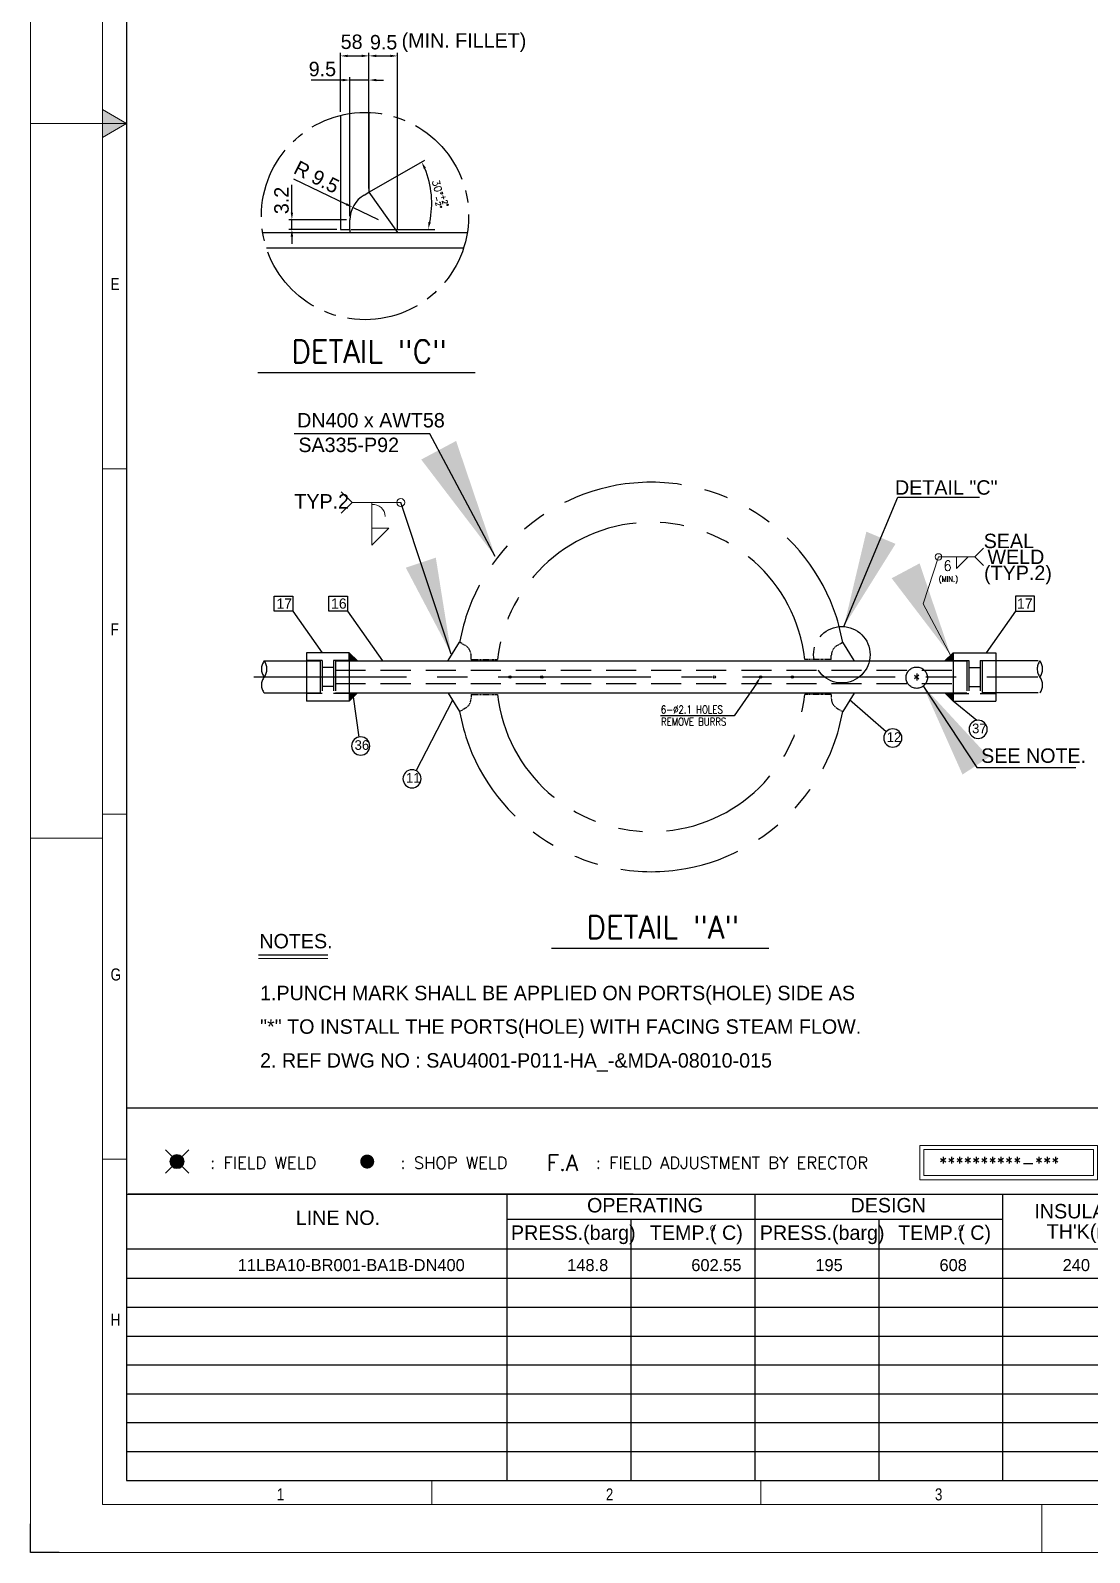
# Model space of a CAD drawing. Extents: x 0 to 846, y 0 to 594.
# Drawn here: x 0 to 220.2, y 0 to 316.4 of the extents above; entities that cross this region are included whole.
import ezdxf
from ezdxf.enums import TextEntityAlignment as Align

# ---------------------------------------------------------------- set-up
doc = ezdxf.new("R2010")
doc.units = 0
doc.header["$MEASUREMENT"] = 0
for name, pattern in [('CENTER', [50.8, 31.75, -6.35, 6.35, -6.35]), ('CENTER2', [1.125, 0.75, -0.125, 0.125, -0.125]), ('CONT', [1.001, 1, 0.001]), ('HIDDEN', [9.525, 6.35, -3.175]), ('HIDDEN2', [0.1875, 0.125, -0.0625]), ('PHANTOM', [2.5, 1.25, -0.25, 0.25, -0.25, 0.25, -0.25])]:
    doc.linetypes.add(name, pattern=pattern)
doc.layers.get('0').update_dxf_attribs({"linetype": 'CONTINUOUS'})
for name, color, linetype in [('1', 1, 'CENTER'), ('3', 7, 'CONTINUOUS'), ('6', 6, 'PHANTOM'), ('8', 2, 'CONTINUOUS'), ('DIM', 4, 'CONTINUOUS'), ('GT_1', 7, 'CONTINUOUS'), ('Layer 1', 7, 'CONTINUOUS'), ('PIPP_LINE', 7, 'CONTINUOUS'), ('title', 7, 'CONTINUOUS')]:
    doc.layers.add(name, color=color, linetype=linetype)
for name, color, linetype, lineweight in [('4', 4, 'CONTINUOUS', 9), ('AM_5', 3, 'CONTINUOUS', 25), ('G-ANNO-BRDR', 3, 'CONTINUOUS', 0), ('G-ANNO-TTLB', 7, 'CONTINUOUS', 0)]:
    doc.layers.add(name, color=color, linetype=linetype, lineweight=lineweight)
doc.styles.add('HTX1', font='O8116901', dxfattribs={"width": 1.02})
doc.styles.add('ROMANS', font='romans.shx')
doc.styles.add('Style-Arial', font='arial.ttf')
doc.styles.add('SW', font='romans.shx', dxfattribs={"bigfont": 'whgtxt.shx'})
doc.dimstyles.new('DIM 20x20', dxfattribs={"dimscale": 20, "dimtxt": 2.5, "dimasz": 2.5, "dimexe": 1, "dimexo": 1, "dimgap": 1, "dimtad": 1, "dimdec": 1, "dimlfac": 0.05, "dimzin": 9, "dimdsep": 46, "dimtxsty": 'ROMANS', "dimcen": 0, "dimclrd": 4, "dimclre": 4, "dimclrt": 2, "dimazin": 2, "dimtfac": 1, "dimtdec": 1, "dimtix": 1, "dimtmove": 1, "dimatfit": 0, "dimfxl": 1, "dimtolj": 1, "dimtzin": 0, "dimlwd": -1, "dimarcsym": 0})
doc.dimstyles.new('MY DIM', dxfattribs={"dimtxt": 2.5, "dimasz": 2.5, "dimexe": 1, "dimexo": 1, "dimgap": 1, "dimtad": 1, "dimdec": 3, "dimrnd": 0.005, "dimzin": 9, "dimdsep": 46, "dimtxsty": 'ROMANS', "dimcen": 1.5, "dimclrd": 4, "dimclre": 4, "dimclrt": 2, "dimazin": 3, "dimtfac": 1, "dimtdec": 3, "dimtix": 1, "dimtmove": 0, "dimatfit": 3, "dimfxl": 1, "dimtolj": 1, "dimlwe": -1, "dimarcsym": 0})

# ---------------------------------------------------------------- blocks, each defined once
blk = doc.blocks.new('*U6')
at = {"layer": 'G-ANNO-TTLB', "color": 7, "lineweight": 13, "ltscale": 0.172512}
for p, q in [((-0.4105, 0.0025), (-0.4105, -0.0025)), ((-0.34208, 0.0025), (-0.34208, -0.0025)), ((-0.27367, 0.0025), (-0.27367, -0.0025))]:
    blk.add_line(p, q, dxfattribs=at)
at = {"layer": 'G-ANNO-TTLB', "color": 7, "lineweight": 13, "char_height": 0.0025, "attachment_point": 4, "line_spacing_factor": 0.6, "style": 'Style-Arial', "bg_fill": 3, "box_fill_scale": 1.25, "bg_fill_color": 7, "bg_fill_transparency": 0}
for s, insert in [('\\H1x;\\W0.8;1', (-0.37428, -0.00042)), ('\\H1x;\\W0.8;2', (-0.30587, -0.00042)), ('\\H1x;\\W0.8;3', (-0.23745, -0.00042))]:
    blk.add_mtext(s, dxfattribs=dict(at, insert=insert))
blk = doc.blocks.new('*U4')
at = {"layer": 'G-ANNO-TTLB', "color": 7, "lineweight": 13, "ltscale": 0.172512}
blk.add_blockref('*U6', (0, 0.00476), dxfattribs=at)
blk.add_line((-0.21525, 0.00226), (-0.21525, -0.00774), dxfattribs=at)
blk = doc.blocks.new('*U12')
at = {"layer": 'G-ANNO-TTLB', "color": 7, "lineweight": 13, "ltscale": 0.172512}
for p, q in [((0.0025, 0), (-0.0025, 0)), ((0.0025, -0.07175), (-0.0025, -0.07175)), ((0.0025, -0.1435), (-0.0025, -0.1435)), ((0.0025, -0.21525), (-0.0025, -0.21525)), ((0.0025, -0.287), (-0.0025, -0.287))]:
    blk.add_line(p, q, dxfattribs=at)
at = {"layer": 'G-ANNO-TTLB', "color": 7, "lineweight": 13, "char_height": 0.0025, "attachment_point": 4, "line_spacing_factor": 0.6, "style": 'Style-Arial', "bg_fill": 3, "box_fill_scale": 1.25, "bg_fill_color": 7, "bg_fill_transparency": 0}
for s, insert in [('\\H1x;\\W0.8;E', (-0.00084, -0.03337)), ('\\H1x;\\W0.8;F', (-0.00084, -0.10512)), ('\\H1x;\\W0.8;G', (-0.00084, -0.17687)), ('\\H1x;\\W0.8;H', (-0.00084, -0.24862))]:
    blk.add_mtext(s, dxfattribs=dict(at, insert=insert))
blk = doc.blocks.new('A$C59A22E0D')
h = blk.add_hatch(color=256)
h.paths.add_polyline_path([(11.5, 67.29, 0.414214), (9.45, 67.29), (10.47, 66.26)])
h.paths.add_polyline_path([(9.45, 67.29, 0.198912), (9.02, 66.26, 0.198912), (9.45, 65.23), (10.47, 66.26)])
h.paths.add_polyline_path([(10.47, 66.26), (9.45, 65.23, 0.414214), (11.5, 65.23)])
h.paths.add_polyline_path([(11.93, 66.26, 0.198912), (11.5, 67.29), (10.47, 66.26), (11.5, 65.23, 0.198912)])
h = blk.add_hatch(color=256)
h.paths.add_polyline_path([(11.5, 67.29, 0.414214), (9.45, 67.29), (10.47, 66.26)])
h.paths.add_polyline_path([(9.45, 67.29, 0.198912), (9.02, 66.26, 0.198912), (9.45, 65.23), (10.47, 66.26)])
h.paths.add_polyline_path([(10.47, 66.26), (9.45, 65.23, 0.414214), (11.5, 65.23)])
h.paths.add_polyline_path([(11.93, 66.26, 0.198912), (11.5, 67.29), (10.47, 66.26), (11.5, 65.23, 0.198912)])
h = blk.add_hatch(color=256)
h.paths.add_polyline_path([(11.5, 67.29, 0.414214), (9.45, 67.29), (10.47, 66.26)])
h.paths.add_polyline_path([(9.45, 67.29, 0.198912), (9.02, 66.26, 0.198912), (9.45, 65.23), (10.47, 66.26)])
h.paths.add_polyline_path([(10.47, 66.26), (9.45, 65.23, 0.414214), (11.5, 65.23)])
h.paths.add_polyline_path([(11.93, 66.26, 0.198912), (11.5, 67.29), (10.47, 66.26), (11.5, 65.23, 0.198912)])
h = blk.add_hatch(color=256)
h.paths.add_polyline_path([(51.05, 67.29, 0.414214), (48.99, 67.29), (50.02, 66.26)])
h.paths.add_polyline_path([(48.99, 67.29, 0.198912), (48.57, 66.26, 0.198912), (48.99, 65.23), (50.02, 66.26)])
h.paths.add_polyline_path([(50.02, 66.26), (48.99, 65.23, 0.414214), (51.05, 65.23)])
h.paths.add_polyline_path([(51.48, 66.26, 0.198912), (51.05, 67.29), (50.02, 66.26), (51.05, 65.23, 0.198912)])
h = blk.add_hatch(color=256)
h.paths.add_polyline_path([(51.05, 67.29, 0.414214), (48.99, 67.29), (50.02, 66.26)])
h.paths.add_polyline_path([(48.99, 67.29, 0.198912), (48.57, 66.26, 0.198912), (48.99, 65.23), (50.02, 66.26)])
h.paths.add_polyline_path([(50.02, 66.26), (48.99, 65.23, 0.414214), (51.05, 65.23)])
h.paths.add_polyline_path([(51.48, 66.26, 0.198912), (51.05, 67.29), (50.02, 66.26), (51.05, 65.23, 0.198912)])
h = blk.add_hatch(color=256)
h.paths.add_polyline_path([(51.05, 67.29, 0.414214), (48.99, 67.29), (50.02, 66.26)])
h.paths.add_polyline_path([(48.99, 67.29, 0.198912), (48.57, 66.26, 0.198912), (48.99, 65.23), (50.02, 66.26)])
h.paths.add_polyline_path([(50.02, 66.26), (48.99, 65.23, 0.414214), (51.05, 65.23)])
h.paths.add_polyline_path([(51.48, 66.26, 0.198912), (51.05, 67.29), (50.02, 66.26), (51.05, 65.23, 0.198912)])
for p, q in [((164.92, 69.6), (201.83, 69.6)), ((164.92, 62.5), (164.92, 69.6)), ((164.92, 69.6), (201.83, 69.6)), ((164.92, 62.5), (164.92, 69.6)), ((164.92, 69.6), (201.83, 69.6)), ((164.92, 62.5), (164.92, 69.6)), ((201.83, 69.6), (201.83, 62.5)), ((201.83, 69.6), (201.83, 62.5)), ((201.83, 69.6), (201.83, 62.5)), ((8.05, 68.69), (12.9, 63.84)), ((12.9, 68.69), (8.05, 63.84)), ((8.05, 68.69), (12.9, 63.84)), ((12.9, 68.69), (8.05, 63.84)), ((8.05, 68.69), (12.9, 63.84)), ((12.9, 68.69), (8.05, 63.84)), ((165.75, 68.77), (201, 68.77)), ((165.75, 63.34), (165.75, 68.77)), ((165.75, 68.77), (201, 68.77)), ((165.75, 63.34), (165.75, 68.77)), ((165.75, 68.77), (201, 68.77)), ((165.75, 63.34), (165.75, 68.77)), ((201, 68.77), (201, 63.34)), ((201, 68.77), (201, 63.34)), ((201, 68.77), (201, 63.34)), ((246.73, 68.77), (276.43, 68.77)), ((246.73, 68.77), (276.43, 68.77)), ((246.73, 68.77), (276.43, 68.77)), ((359, 63.34), (359, 68.77)), ((359, 68.77), (364.43, 68.77)), ((359, 63.34), (359, 68.77)), ((359, 68.77), (364.43, 68.77)), ((359, 63.34), (359, 68.77)), ((359, 68.77), (364.43, 68.77)), ((364.43, 68.77), (364.43, 63.27)), ((364.43, 68.77), (364.43, 63.27)), ((364.43, 68.77), (364.43, 63.27)), ((201, 63.34), (165.75, 63.34)), ((201, 63.34), (165.75, 63.34)), ((201, 63.34), (165.75, 63.34)), ((276.43, 63.34), (246.73, 63.34)), ((276.43, 63.34), (246.73, 63.34)), ((276.43, 63.34), (246.73, 63.34)), ((164.92, 62.5), (201.83, 62.5)), ((364.43, 63.27), (359, 63.27)), ((364.43, 63.27), (359, 63.27)), ((364.43, 63.27), (359, 63.27))]:
    blk.add_line(p, q)
at = {"linetype": 'Continuous'}
for p, q in [((246.73, 68.77), (244.43, 66.05)), ((246.73, 68.77), (244.43, 66.05)), ((246.73, 68.77), (244.43, 66.05)), ((276.43, 68.77), (278.72, 66.05)), ((276.43, 68.77), (278.72, 66.05)), ((276.43, 68.77), (278.72, 66.05)), ((246.73, 63.34), (244.43, 66.05)), ((246.73, 63.34), (244.43, 66.05)), ((246.73, 63.34), (244.43, 66.05)), ((276.43, 63.34), (278.72, 66.05)), ((276.43, 63.34), (278.72, 66.05)), ((276.43, 63.34), (278.72, 66.05))]:
    blk.add_line(p, q, dxfattribs=at)
blk.add_circle((10.47, 66.26), 1.46)
blk.add_circle((10.47, 66.26), 1.46)
blk.add_circle((10.47, 66.26), 1.46)
at = {"layer": 'GT_1'}
for p, q in [((388.34, 67.98), (391.17, 69.65)), ((388.34, 67.65), (391.17, 69.65)), ((388.34, 67.98), (391.17, 69.65)), ((388.34, 67.65), (391.17, 69.65)), ((388.34, 67.98), (391.17, 69.65)), ((388.34, 67.65), (391.17, 69.65)), ((391.17, 69.65), (391.17, 64.32)), ((391.17, 69.65), (391.17, 64.32)), ((391.17, 69.65), (391.17, 64.32)), ((388.34, 67.98), (391.17, 69.32)), ((391.17, 69.32), (388.34, 66.98)), ((388.34, 67.98), (391.17, 69.32)), ((391.17, 69.32), (388.34, 66.98)), ((388.34, 67.98), (391.17, 69.32)), ((391.17, 69.32), (388.34, 66.98)), ((388.34, 66.32), (391.17, 68.65)), ((391.17, 68.65), (388.34, 67.65)), ((388.34, 66.32), (391.17, 68.65)), ((391.17, 68.65), (388.34, 67.65)), ((388.34, 66.32), (391.17, 68.65)), ((391.17, 68.65), (388.34, 67.65)), ((388.34, 65.32), (388.34, 67.98)), ((388.34, 66.98), (391.17, 67.98)), ((391.17, 67.98), (388.34, 65.65)), ((388.34, 65.32), (388.34, 67.98)), ((388.34, 66.98), (391.17, 67.98)), ((391.17, 67.98), (388.34, 65.65)), ((388.34, 65.32), (388.34, 67.98)), ((388.34, 66.98), (391.17, 67.98)), ((391.17, 67.98), (388.34, 65.65)), ((388.34, 64.99), (391.17, 67.32)), ((391.17, 67.32), (388.34, 66.32)), ((388.34, 64.99), (391.17, 67.32)), ((391.17, 67.32), (388.34, 66.32)), ((388.34, 64.99), (391.17, 67.32)), ((391.17, 67.32), (388.34, 66.32)), ((388.34, 65.65), (391.17, 66.65)), ((391.17, 66.65), (388.34, 64.32)), ((388.34, 65.65), (391.17, 66.65)), ((391.17, 66.65), (388.34, 64.32)), ((388.34, 65.65), (391.17, 66.65)), ((391.17, 66.65), (388.34, 64.32)), ((388.34, 63.65), (391.17, 65.99)), ((391.17, 65.99), (388.34, 64.99)), ((388.34, 63.65), (391.17, 65.99)), ((391.17, 65.99), (388.34, 64.99)), ((388.34, 63.65), (391.17, 65.99)), ((391.17, 65.99), (388.34, 64.99)), ((388.34, 62.66), (388.34, 65.32)), ((388.34, 64.32), (391.17, 65.32)), ((391.17, 65.32), (388.34, 62.99)), ((388.34, 62.66), (388.34, 65.32)), ((388.34, 64.32), (391.17, 65.32)), ((391.17, 65.32), (388.34, 62.99)), ((388.34, 62.66), (388.34, 65.32)), ((388.34, 64.32), (391.17, 65.32)), ((391.17, 65.32), (388.34, 62.99)), ((388.34, 62.99), (391.17, 64.65)), ((391.17, 64.65), (388.34, 63.65)), ((388.34, 62.99), (391.17, 64.65)), ((391.17, 64.65), (388.34, 63.65)), ((388.34, 62.99), (391.17, 64.65)), ((391.17, 64.65), (388.34, 63.65)), ((391.17, 64.32), (388.34, 62.66)), ((391.17, 64.32), (388.34, 62.66)), ((391.17, 64.32), (388.34, 62.66))]:
    blk.add_line(p, q, dxfattribs=at)
at = {"layer": 'title', "linetype": 'ByBlock', "style": 'SW'}
for s, height, p in [(': FIELD WELD', 2.4973, (17.37, 66.01)), (': FIELD WELD', 2.4973, (17.37, 66.01)), (': FIELD WELD', 2.4973, (17.37, 66.01)), (': SHOP WELD', 2.4973, (56.92, 66.01)), (': SHOP WELD', 2.4973, (56.92, 66.01)), (': SHOP WELD', 2.4973, (56.92, 66.01)), ('F.A', 3.33, (87.34, 66.01)), (': FIELD ADJUSTMENT BY ERECTOR', 2.4973, (97.54, 66.01)), ('**********-***', 2.4973, (168.91, 66.01)), ('**********-***', 2.4973, (168.91, 66.01)), ('**********-***', 2.4973, (168.91, 66.01)), (': PIPE SPOOL NO.', 2.4973, (204.7, 66.01)), (': PIPE SPOOL NO.', 2.4973, (204.7, 66.01)), (': PIPE SPOOL NO.', 2.4973, (204.7, 66.01)), ('************-**', 2.4973, (246.92, 65.61)), (': SUPPORT NO.', 2.4973, (282.42, 66.01)), (': SUPPORT NO.', 2.4973, (282.42, 66.01)), (': SUPPORT NO.', 2.4973, (282.42, 66.01)), ('<**>', 3.33, (315.2, 66.01)), ('<**>', 3.33, (315.2, 66.01)), ('<**>', 3.33, (315.2, 66.01)), (': PIECE NO.', 2.4973, (331.52, 66.01)), (': PIECE NO.', 2.4973, (331.52, 66.01)), (': PIECE NO.', 2.4973, (331.52, 66.01)), ('*', 3.33, (360.59, 66.01)), ('*', 3.33, (360.59, 66.01)), ('*', 3.33, (360.59, 66.01)), (': PT NO.', 2.497, (367.41, 66.01)), (': PT NO.', 2.497, (367.41, 66.01)), (': PT NO.', 2.497, (367.41, 66.01)), (': SOCKET WELD', 2.4973, (393.93, 66.01)), (': SOCKET WELD', 2.4973, (393.93, 66.01)), (': SOCKET WELD', 2.4973, (393.93, 66.01))]:
    blk.add_text(s, height=height, dxfattribs=at).set_placement(p, align=Align.MIDDLE_LEFT)

msp = doc.modelspace()

# ---------------------------------------------------------------- hatches: boundary and pattern name
at = {"layer": 'Layer 1', "ltscale": 50}
h = msp.add_hatch(color=256, dxfattribs=at)
h.dxf.hatch_style = 1
h.paths.add_polyline_path([(66.28, 186.98), (66.28, 185.32), (68.03, 185.32)])
h = msp.add_hatch(color=256, dxfattribs=at)
h.dxf.hatch_style = 1
h.paths.add_polyline_path([(191.83, 186.98), (191.83, 185.32), (190.08, 185.32)])
h = msp.add_hatch(color=256, dxfattribs=at)
h.dxf.hatch_style = 1
h.paths.add_polyline_path([(66.28, 176.98), (66.28, 178.65), (68.03, 178.65)])
h = msp.add_hatch(color=256, dxfattribs=at)
h.dxf.hatch_style = 1
h.paths.add_polyline_path([(191.83, 176.98), (191.83, 178.65), (190.08, 178.65)])

# ---------------------------------------------------------------- linework, layer by layer
for p, q in [((69.4, 282.15), (70.39, 282.72)), ((66.44, 275), (66.44, 277)), ((64.44, 275), (66.44, 275)), ((66.28, 186.98), (57.38, 186.98)), ((191.83, 186.98), (200.73, 186.98)), ((66.28, 176.98), (57.38, 176.98)), ((191.83, 176.98), (200.73, 176.98))]:
    msp.add_line(p, q)
at = {"color": 3}
for p, q in [((70.39, 282.72), (76.33, 274.38)), ((66.44, 275), (66.44, 274.38))]:
    msp.add_line(p, q, dxfattribs=at)
at = {"linetype": 'Continuous'}
for p, q in [((54.55, 195.68), (60.65, 186.98)), ((65.91, 195.68), (73.18, 185.32)), ((204.83, 195.68), (198.73, 186.98)), ((68.37, 169.5), (67.16, 177.82)), ((80.2, 162.5), (87.79, 177.21)), ((177.94, 170.61), (170.32, 177.21)), ((196.76, 172.96), (191.83, 176.98))]:
    msp.add_line(p, q, dxfattribs=at)
at = {"color": 2, "linetype": 'CENTER2', "ltscale": 20}
for centre, radius in [((69.57, 277.77), 21.54), ((168.7, 186.61), 5.87)]:
    msp.add_circle(centre, radius, dxfattribs=at)
at = {"color": 2, "linetype": 'CENTER', "ltscale": 0.5}
msp.add_circle((184.27, 181.83, 0), 2.22, dxfattribs=at)
msp.add_arc((72.37, 277), 5.94, 120, 180)
at = {"layer": '1'}
msp.add_line((46.43, 181.98), (209.46, 181.98), dxfattribs=at)
at = {"layer": '3'}
for p, q in [((48.31, 274.38), (90.84, 274.38)), ((49.06, 271.2), (90.08, 271.2)), ((57.38, 186.98), (57.38, 176.98)), ((66.28, 186.98), (66.28, 176.98)), ((191.83, 186.98), (191.83, 176.98)), ((200.73, 186.98), (200.73, 176.98)), ((66.16, 185.32), (191.83, 185.32)), ((66.16, 178.65), (191.83, 178.65)), ((47.45, 124.26, 0), (61.81, 124.26, 0))]:
    msp.add_line(p, q, dxfattribs=at)
at = {"layer": '3', "linetype": 'HIDDEN'}
for p, q in [((60.63, 185.43), (57.38, 185.43)), ((60.63, 185.43), (60.63, 178.53)), ((63.03, 183.96), (60.63, 183.96)), ((63.03, 185.43), (63.03, 178.53)), ((66.28, 185.43), (63.03, 185.43)), ((191.83, 185.43), (195.08, 185.43)), ((195.08, 185.43), (195.08, 178.53)), ((195.08, 183.96), (197.48, 183.96)), ((197.48, 185.43), (197.48, 178.53)), ((197.48, 185.43), (200.73, 185.43)), ((60.63, 178.53), (57.38, 178.53)), ((63.03, 180.01), (60.63, 180.01)), ((66.28, 178.53), (63.03, 178.53)), ((191.83, 178.53), (195.08, 178.53)), ((195.08, 180.01), (197.48, 180.01)), ((197.48, 178.53), (200.73, 178.53))]:
    msp.add_line(p, q, dxfattribs=at)
at = {"layer": '3', "linetype": 'HIDDEN2', "ltscale": 50}
for p, q in [((63.43, 185.32), (63.43, 178.65)), ((63.43, 185.32), (66.16, 185.32)), ((191.83, 185.32), (194.68, 185.32)), ((194.68, 185.32), (194.68, 178.65)), ((63.43, 183.37), (194.68, 183.37)), ((63.43, 180.6), (194.68, 180.6)), ((63.43, 178.65), (66.16, 178.65)), ((191.83, 178.65), (194.68, 178.65))]:
    msp.add_line(p, q, dxfattribs=at)
at = {"layer": '4'}
for p, q in [((66.87, 218.24, 0), (64.61, 220.46, 0)), ((66.87, 218.24, 0), (64.61, 216.01, 0)), ((66.87, 218.24, 0), (77, 218.24, 0)), ((70.99, 209.4, 0), (70.99, 218.24, 0)), ((70.99, 209.4, 0), (74.49, 212.9, 0)), ((70.99, 212.9, 0), (74.49, 212.9, 0)), ((188.78, 206.94, 0), (196.37, 206.94, 0)), ((194.96, 206.94, 0), (192.52, 204.5, 0)), ((192.52, 204.5, 0), (192.52, 206.94, 0)), ((198.17, 208.74, 0), (196.37, 206.94, 0)), ((198.17, 205.13, 0), (196.37, 206.94, 0))]:
    msp.add_line(p, q, dxfattribs=at)
at = {"layer": '4', "linetype": 'Continuous'}
msp.add_line((47.45, 123.47, 0), (61.81, 123.47, 0), dxfattribs=at)
at = {"layer": '4'}
for centre, radius in [((77, 218.24, 0), 0.825), ((188.78, 206.94, 0), 0.66)]:
    msp.add_circle(centre, radius, dxfattribs=at)
msp.add_arc((71.12, 215.18, 0), 2.67, 3.736, 92.8349, dxfattribs=at)
at = {"layer": '6', "ltscale": 20}
for p, q in [((64.44, 298.68), (64.44, 275)), ((70.39, 299.29), (70.39, 282.72))]:
    msp.add_line(p, q, dxfattribs=at)
at = {"layer": '6', "ltscale": 0.3}
for p, q in [((90.42, 188.49), (89.23, 189.18)), ((167.69, 188.49), (168.89, 189.18)), ((91.6, 185.64), (91.6, 186.44)), ((91.6, 185.64), (97.11, 185.64)), ((166.51, 185.64), (161, 185.64)), ((166.51, 185.64), (166.51, 186.44)), ((91.6, 178.33), (91.6, 177.53)), ((91.6, 178.33), (97.11, 178.33)), ((166.51, 178.33), (161, 178.33)), ((166.51, 178.33), (166.51, 177.53)), ((90.42, 175.48), (89.23, 174.79)), ((167.69, 175.48), (168.89, 174.79))]:
    msp.add_line(p, q, dxfattribs=at)
at = {"layer": '6', "ltscale": 10}
for p, q in [((48.61, 185.32), (60.23, 185.32)), ((60.23, 185.32), (60.23, 178.65)), ((209.51, 185.32), (197.88, 185.32)), ((197.88, 185.32), (197.88, 178.65)), ((48.61, 178.65), (60.23, 178.65)), ((209.51, 178.65), (197.88, 178.65))]:
    msp.add_line(p, q, dxfattribs=at)
at = {"layer": '6', "ltscale": 20}
for radius, start, end in [(40.47, 10.2433, 169.7567), (32.15, 6.5282, 173.4718), (32.15, 186.5282, 353.4718), (40.47, 190.2433, 349.7567)]:
    msp.add_arc((129.06, 181.98), radius, start, end, dxfattribs=at)
at = {"layer": '6', "ltscale": 0.3}
for centre, start, end in [((89.23, 186.44), 0, 60.1897), ((168.89, 186.44), 119.8103, 180), ((89.23, 177.53), 299.8103, 0), ((168.89, 177.53), 180, 240.1897)]:
    msp.add_arc(centre, 2.38, start, end, dxfattribs=at)
at = {"layer": '6', "ltscale": 10}
for centre, start, end in [((50.78, 183.65), 142.5385, 217.4615), ((46.43, 183.65), 322.5385, 37.4615), ((212.05, 183.65), 142.5385, 217.4615), ((207.7, 183.65), 322.5385, 37.4615), ((50.78, 180.32), 142.5385, 217.4615), ((207.7, 180.32), 322.5385, 37.4615)]:
    msp.add_arc(centre, 2.74, start, end, dxfattribs=at)
at = {"layer": 'AM_5', "color": 4, "linetype": 'CONT'}
for p, q in [((64.44, 299.43), (64.44, 311.69)), ((65.94, 311.06), (68.89, 311.06)), ((70.39, 283.47), (70.39, 311.69)), ((70.39, 300.04), (70.39, 311.69)), ((71.89, 311.06), (74.83, 311.06)), ((76.33, 275.13), (76.33, 311.69)), ((64.94, 306.04), (58.36, 306.04)), ((66.44, 277.75), (66.44, 306.67)), ((70.39, 306.04), (66.44, 306.04)), ((70.39, 300.04), (70.39, 306.67)), ((71.89, 306.04), (73.39, 306.04)), ((70.52, 282.79), (82, 289.41)), ((54.7, 285.52), (65.67, 280.23)), ((54.36, 278.5), (54.36, 284.28)), ((72.37, 277), (67.03, 279.58)), ((65.69, 277), (53.74, 277)), ((54.36, 275), (54.36, 277)), ((63.69, 275), (53.74, 275)), ((54.36, 273.5), (54.36, 272)), ((66.68, 275), (84.11, 275))]:
    msp.add_line(p, q, dxfattribs=at)
msp.add_arc((64.4, 280.47), 19.03, 348.0299, 22.296, dxfattribs=at)
at = {"layer": 'AM_5', "color": 4}
for points in [[(65.94, 311.31), (65.94, 310.81), (64.44, 311.06)], [(68.89, 311.31), (68.89, 310.81), (70.39, 311.06)], [(71.89, 311.31), (71.89, 310.81), (70.39, 311.06)], [(74.83, 311.31), (74.83, 310.81), (76.33, 311.06)], [(64.94, 306.29), (64.94, 305.79), (66.44, 306.04)], [(71.89, 306.29), (71.89, 305.79), (70.39, 306.04)], [(81.78, 287.58), (82.22, 287.8), (81.33, 289.03)], [(54.11, 278.5), (54.61, 278.5), (54.36, 277)], [(65.78, 280.46), (65.57, 280.01), (67.03, 279.58)], [(83.24, 276.43), (82.75, 276.54), (82.68, 275.02)], [(54.11, 273.5), (54.61, 273.5), (54.36, 275)]]:
    msp.add_solid(points, dxfattribs=at)
at = {"layer": 'DIM', "linetype": 'ByBlock'}
for p, q in [((151, 180.71), (146.34, 173.87)), ((146.34, 173.87), (131, 173.87))]:
    msp.add_line(p, q, dxfattribs=at)
msp.add_solid([(150.79, 180.84), (151.79, 181.98), (151.21, 180.58)], dxfattribs=at)
at = {"layer": 'G-ANNO-BRDR', "color": 3, "lineweight": 13, "ltscale": 0.172512, "flags": 128}
msp.add_lwpolyline([(0, 594), (841, 594), (841, 0), (0, 0)], close=True, dxfattribs=at)
at = {"layer": 'G-ANNO-TTLB', "color": 7, "lineweight": 13, "ltscale": 0.172512}
for p, q in [((20, 297), (15, 297)), ((0, 148.5), (15, 148.5))]:
    msp.add_line(p, q, dxfattribs=at)
at = {"layer": 'G-ANNO-TTLB', "color": 7, "lineweight": 13, "ltscale": 0.172512, "flags": 128}
for points in [[(15, 584), (836, 584), (836, 10), (15, 10)], [(831, 15), (20, 15), (20, 579), (831, 579)]]:
    msp.add_lwpolyline(points, close=True, dxfattribs=at)
for points in [[(15, 299.89), (20, 297), (15, 294.11), (15, 299.89)], [(0, 10), (0, 0), (10, 0)]]:
    msp.add_lwpolyline(points, dxfattribs=at)
at = {"layer": 'G-ANNO-TTLB', "color": 7, "lineweight": 13, "ltscale": 0.172512, "extrusion": (0, 0, -1)}
msp.add_solid([(-15, 299.89), (-20, 297), (-15, 294.11)], dxfattribs=at)
at = {"layer": 'GT_1', "flags": 128}
for points in [[(20, 15), (831, 15), (831, 15), (660, 15), (660, 579), (20, 579), (20, 15)], [(50.65, 198.78), (54.55, 198.78), (54.55, 195.68), (50.65, 195.68), (50.65, 198.78)], [(62.01, 198.78), (65.91, 198.78), (65.91, 195.68), (62.01, 195.68), (62.01, 198.78)], [(208.73, 198.78), (204.83, 198.78), (204.83, 195.68), (208.73, 195.68), (208.73, 198.78)], [(99.09, 69.3), (202.14, 69.3)], [(6, 0), (0, 0), (0, 6)]]:
    msp.add_lwpolyline(points, dxfattribs=at)
for points in [[(177.4, 169.29, 1), (181.18, 169.29, 1), (177.4, 169.29)], [(195.14, 171.09, 1), (198.92, 171.09, 1), (195.14, 171.09)], [(66.76, 167.63, 1), (70.54, 167.63, 1), (66.76, 167.63)], [(77.45, 160.82, 1), (81.23, 160.82, 1), (77.45, 160.82)]]:
    msp.add_lwpolyline(points, format="xyb", dxfattribs=at)
at = {"layer": 'Layer 1', "ltscale": 50}
for p, q in [((66.28, 185.32), (66.28, 186.98)), ((66.28, 186.98), (68.03, 185.32)), ((86.85, 185.39), (89.23, 189.18)), ((171.26, 185.39), (168.89, 189.18)), ((191.83, 186.98), (190.08, 185.32)), ((191.83, 185.32), (191.83, 186.98)), ((66.28, 176.98), (68.03, 178.65)), ((86.85, 178.58), (89.23, 174.79)), ((171.26, 178.58), (168.89, 174.79)), ((191.83, 176.98), (190.08, 178.65))]:
    msp.add_line(p, q, dxfattribs=at)
for centre in [(99.7, 181.98), (106.32, 181.98), (142.18, 181.98), (151.79, 181.98), (158.41, 181.98)]:
    msp.add_circle(centre, 0.25, dxfattribs=at)
at = {"layer": 'PIPP_LINE', "color": 254, "linetype": 'Continuous'}
for p, q in [((92.44, 245.18), (47.29, 245.18)), ((153.51, 125.56), (108.36, 125.56))]:
    msp.add_line(p, q, dxfattribs=at)

# ---------------------------------------------------------------- block references
at = {"layer": '4'}
msp.add_blockref('A$C59A22E0D', (20, 15), dxfattribs=at)

# ---------------------------------------------------------------- texts
at = {"layer": '4', "color": 2, "style": 'ROMANS', "width": 0.8}
msp.add_text('*', height=2.59, dxfattribs=at).set_placement((183.57, 180.12))
at = {"layer": '8', "color": 3, "style": 'ROMANS', "width": 0.85}
msp.add_text('(MIN.)', height=1.132, dxfattribs=at).set_placement((188.86, 201.78, 0))
at = {"layer": 'AM_5', "color": 2, "linetype": 'Continuous', "style": 'ROMANS'}
msp.add_text('30°', height=1.5, rotation=285, dxfattribs=at).set_placement((83.49, 285.08))
at = {"layer": 'AM_5', "color": 3, "linetype": 'Continuous', "style": 'ROMANS'}
for s, p in [('-2°', (83.86, 281.77)), ('+2°', (85.24, 282.14))]:
    msp.add_text(s, height=1.065, rotation=285, dxfattribs=at).set_placement(p)
at = {"layer": 'DIM', "color": 2, "style": 'ROMANS', "width": 0.9}
msp.add_text('6', height=2.16, dxfattribs=at).set_placement((190.68, 205.1, 0), align=Align.MIDDLE)
at = {"layer": 'DIM', "color": 2, "style": 'ROMANS', "width": 0.8}
for s, p in [('6-%%C2.1 HOLES', (131.07, 174.4)), ('REMOVE BURRS', (131.11, 171.88))]:
    msp.add_text(s, height=1.62, dxfattribs=at).set_placement(p)
at = {"layer": 'GT_1', "color": 2, "style": 'HTX1', "width": 1.02}
for s, p in [('DN400 x AWT58', (55.45, 233.84)), ('SA335-P92', (55.71, 228.72)), ('TYP.2', (54.87, 216.98, 0)), ('WELD', (198.97, 205.45, 0)), ('(TYP.2)', (198.27, 202.12, 0)), ('NOTES.', (47.59, 125.58, 0))]:
    msp.add_text(s, height=3, dxfattribs=at).set_placement(p)
for s, p in [('DETAIL "C"', (190.41, 219.87)), ('SEE NOTE.', (208.57, 164.13))]:
    msp.add_text(s, height=3, dxfattribs=at).set_placement(p, align=Align.CENTER)
msp.add_text('SEAL ', height=3, dxfattribs=at).set_placement((203.99, 210.26, 0), align=Align.MIDDLE_CENTER)
at = {"layer": 'GT_1', "style": 'HTX1', "width": 1.02}
for s, height, p in [('17', 2.125, (51.15, 196.18)), ('16', 2.125, (62.51, 196.18)), ('17', 2.125, (205.13, 196.18)), ('37', 2, (195.77, 170.29)), ('36', 2, (67.39, 166.83)), ('12', 2, (178.03, 168.49)), ('11', 2, (78.08, 160.02)), ('OPERATING', 3, (115.73, 70.69)), ('DESIGN', 3, (170.51, 70.69)), ('LINE NO.', 3, (55.17, 68.09)), ('INSULATION', 3, (208.73, 69.45)), ('PRESS.(barg)', 3, (99.9, 64.99)), ('TEMP.( C)', 3, (128.79, 64.99)), ('o', 1.5, (141.26, 66.82)), ('PRESS.(barg)', 3, (151.64, 64.99)), ('TEMP.( C)', 3, (180.39, 64.99)), ('o', 1.5, (192.86, 66.82)), ("TH'K(mm)", 3, (211.29, 65.25)), ('11LBA10-BR001-BA1B-DN400', 2.5, (43.1, 58.5)), ('148.8', 2.5, (111.6, 58.5)), ('602.55', 2.5, (137.4, 58.5)), ('195', 2.5, (163.2, 58.5)), ('608', 2.5, (189, 58.5)), ('240', 2.5, (214.6, 58.5))]:
    msp.add_text(s, height=height, dxfattribs=at).set_placement(p)
at = {"layer": 'GT_1', "color": 2, "style": 'HTX1', "width": 1.02}
for s, p in [('1.PUNCH MARK SHALL BE APPLIED ON PORTS(HOLE) SIDE AS ', (47.74, 116.3)), ('"*" TO INSTALL THE PORTS(HOLE) WITH FACING STEAM FLOW.', (47.74, 109.32)), ('2. REF DWG NO : SAU4001-P011-HA_-&MDA-08010-015', (47.74, 102.29))]:
    msp.add_text(s, height=3, dxfattribs=at).set_placement(p, align=Align.MIDDLE_LEFT)
at = {"layer": 'GT_1', "color": 2, "char_height": 3, "attachment_point": 5, "style": 'HTX1'}
for s, insert in [('\\A1;58', (66.78, 313.98)), ('\\A1;9.5', (73.43, 313.89)), ('\\A1;(MIN. FILLET)', (90.13, 313.83)), ('\\A1;9.5', (60.7, 308.32))]:
    msp.add_mtext(s, dxfattribs=dict(at, insert=insert))
for s, insert, rotation in [('\\A1;R 9.5', (59.51, 285.88), 333.0818), ('\\A1;3.2', (52.21, 281.01), 90)]:
    msp.add_mtext(s, dxfattribs=dict(at, insert=insert, rotation=rotation))
at = {"layer": 'PIPP_LINE', "color": 254, "linetype": 'Continuous', "style": 'ROMANS', "width": 0.95}
for s, p in [('DETAIL "C"', (70.43, 249.62)), ('DETAIL "A"', (131.5, 130))]:
    msp.add_text(s, height=4.724, dxfattribs=at).set_placement(p, align=Align.MIDDLE)

# ---------------------------------------------------------------- leaders
at = {"layer": '3', "color": 4}
msp.add_leader([(96.63, 207.04), (83.06, 232.51), (54.83, 232.51)], dimstyle='MY DIM', override={"dimscale": 100, "dimtxt": 2.25, "dimasz": 0.25, "dimdec": 0, "dimadec": 3, "dimarcsym": 1}, dxfattribs=at)
at = {"layer": '4'}
msp.add_leader([(191.36, 186.39, 0), (185.62, 197.17, 0), (188.78, 206.94, 0)], dimstyle='DIM 20x20', override={"dimasz": 1, "dimgap": 1, "dimtad": 0}, dxfattribs=at)
at = {"layer": 'DIM', "linetype": 'ByBlock'}
for points, override in [([(169.12, 192.46), (180.35, 219.35), (197.3, 219.35)], {"dimscale": 20, "dimasz": 1, "dimlfac": 0.125, "dimzin": 8, "dimtmove": 1, "dimatfit": 0, "dimfrac": 1}), ([(87.48, 186.75, 0), (77, 218.24, 0)], {"dimscale": 20, "dimasz": 1, "dimgap": 1, "dimtad": 0, "dimzin": 8, "dimatfit": 0}), ([(185.53, 180.21), (196.76, 163.16), (217.35, 163.16)], {"dimscale": 20, "dimasz": 1, "dimlfac": 0.125, "dimzin": 8, "dimtmove": 1, "dimatfit": 0, "dimfrac": 1})]:
    msp.add_leader(points, dimstyle='MY DIM', override=override, dxfattribs=at)

# ---------------------------------------------------------------- next in the draw order: block references
at = {"layer": 'G-ANNO-TTLB', "color": 7, "lineweight": 13, "ltscale": 0.172512, "xscale": 999.9999989091542, "yscale": 999.9999989091542, "zscale": 999.9999989091542}
msp.add_blockref('*U4', (425.5, 7.74), dxfattribs=at)

# ---------------------------------------------------------------- next in the draw order: linework, layer by layer
at = {"layer": 'GT_1', "flags": 128}
for points in [[(99.09, 15), (99.09, 74.52)], [(99.09, 15), (99.09, 74.52)], [(99.09, 15), (99.09, 74.52)], [(150.69, 15), (150.69, 74.52)], [(202.14, 15), (202.14, 74.52)], [(124.89, 15), (124.89, 69.3)], [(176.49, 15), (176.49, 69.3)]]:
    msp.add_lwpolyline(points, dxfattribs=at)

# ---------------------------------------------------------------- next in the draw order: block references
at = {"layer": 'G-ANNO-TTLB', "color": 7, "lineweight": 13, "ltscale": 0.172512, "xscale": 999.9999989091542, "yscale": 999.9999989091542, "zscale": 999.9999989091542}
msp.add_blockref('*U12', (17.5, 297), dxfattribs=at)

# ---------------------------------------------------------------- next in the draw order: linework, layer by layer
at = {"linetype": 'Continuous'}
msp.add_lwpolyline([(20, 92.4), (223.86, 92.4), (223.86, 330.15), (20, 330.15)], close=True, dxfattribs=at)
at = {"layer": 'G-ANNO-TTLB', "color": 7, "lineweight": 13, "ltscale": 0.172512}
msp.add_line((15, 297), (0, 297), dxfattribs=at)
at = {"layer": 'GT_1', "flags": 128}
for points in [[(20, 74.52), (534.18, 74.52)], [(125.3, 74.52), (20.3, 74.52)], [(125.3, 74.52), (20.3, 74.52)], [(125.3, 74.52), (20.3, 74.52)], [(20, 63.15), (534.18, 63.15)], [(20, 63.15), (534.18, 63.15)], [(20, 63.15), (534.18, 63.15)], [(20, 57), (534.18, 57)], [(20, 51), (534.18, 51)], [(20, 45), (534.18, 45)], [(20, 39), (534.18, 39)], [(20, 33), (534.18, 33)], [(20, 27), (534.18, 27)], [(20, 21), (534.18, 21)]]:
    msp.add_lwpolyline(points, dxfattribs=at)

doc.saveas('drawing.dxf')
